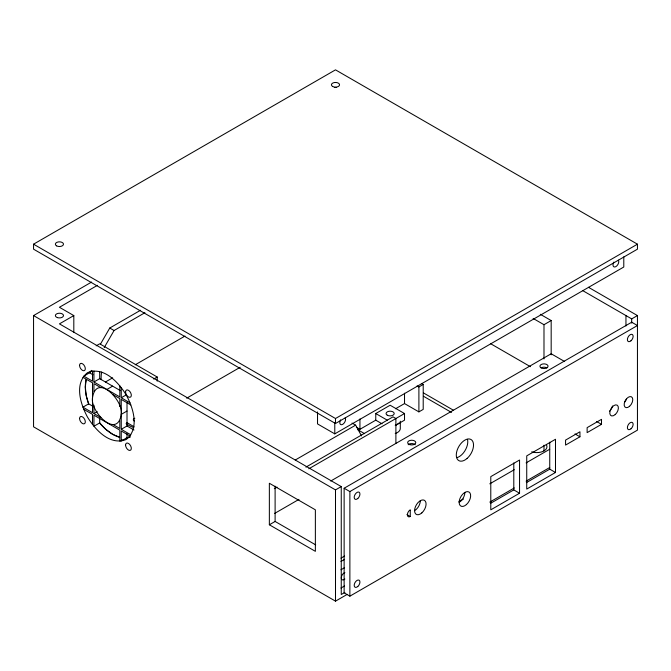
<?xml version="1.0" encoding="UTF-8"?>
<svg xmlns="http://www.w3.org/2000/svg" width="671" height="671" viewBox="0 0 671 671"><rect width="100%" height="100%" fill="white"/><g stroke="black" fill="none" stroke-linecap="round" stroke-linejoin="round"><path stroke-width="1.01" d="M121.258 414.368C117.308 439.681 89.948 411.491 92.506 397.76C96.456 372.447 123.816 400.637 121.258 414.368L127.012 411.046M100.44 344.164L109.759 328.027L140.549 310.254M104.231 347.553L114.07 330.518L144.928 312.703M92.506 371.08L92.506 381.162L83.774 376.121L89.528 372.799L91.801 370.686M33.55 244.185L335.5 69.851L637.45 244.185L637.45 249.167L335.5 423.493L33.55 249.167L33.55 244.185L335.5 418.511L637.45 244.185M347.284 594.338L335.5 601.149L33.55 426.815L33.55 315.58L91.583 282.072M97.463 285.318L59.434 307.276L73.81 315.58L73.81 332.179M73.81 315.58L59.434 323.875L341.254 486.584L341.254 594.506L344.886 592.409M96.179 345.833L99.694 343.804L157.207 377.01L157.207 381.162M93.94 370.929L93.94 381.992L99.694 378.67L120.394 390.623M105.414 382.009L112.653 377.832M135.257 364.772L184.995 336.062M106.882 389.457L112.636 386.135M93.026 406.366L88.673 403.85L82.927 407.171L92.506 412.707L92.506 382.822L82.927 377.287M93.94 405.234L93.94 413.537L97.228 411.633M121.258 387.679L121.258 397.76L126.19 394.917C133.269 407.909 139.887 428.551 126.198 439.522C109.851 445.888 95.299 429.834 87.566 417.219C80.503 404.21 73.869 383.577 87.566 372.606C103.913 366.232 118.465 382.294 126.198 394.909M153.693 379.04L157.207 377.01M99.694 417.907L99.694 422.931L93.94 426.253L93.94 415.198L119.824 430.136L119.824 441.199L122.29 439.773M130.837 404.949L121.258 399.421L121.258 429.306L127.012 425.984L133.974 430.01M186.689 398.171L240.184 367.289M129.973 436.813L127.012 437.727L121.258 441.048L121.258 430.967L129.989 436.007M317.526 411.952L317.526 423.913L334.779 433.869L623.787 267.016L623.787 256.867M417.102 385.934L418.897 386.966L423.208 384.483L423.208 409.385L418.897 411.877L404.521 403.573L395.529 408.765M295.29 459.996L355.63 425.154L361.535 435.907M356.351 427.234L359.941 429.306L375.76 420.172L375.76 413.537L390.136 405.234L404.521 413.537L404.521 420.172L395.529 425.364M533.135 318.44L543.988 324.705L551.176 320.562L551.176 354.8M305.934 467.133L393.013 416.85L395.89 418.511L395.89 443.422M274.338 488.689L277.056 487.121M308.811 468.794L404.521 413.537M274.489 513.508L298.989 499.367M330.736 481.032L551.176 353.768L564.655 361.543M269.356 524.772L315.37 551.336L315.37 509.826L269.356 483.263L269.356 524.772L275.11 521.451L315.705 544.894M33.55 315.58L335.5 489.905L341.254 486.584M582.503 290.493L631.696 318.893L637.45 315.58L637.45 430.136L349.876 596.167L344.131 592.845L344.131 488.245L631.696 322.214L637.45 325.536L349.876 491.566L344.131 488.245M340.943 558.155L344.575 556.058M340.943 561.476L344.575 559.379M340.943 569.78L344.575 567.683M458.939 501.656L463.476 499.031M489.796 483.833L514.305 469.692M526.106 462.873L549.708 449.251M579.937 436.779L565.561 445.083L565.561 440.101L579.937 431.797L579.937 436.779L575.005 433.936M601.501 424.324L587.125 432.627L587.125 427.645L601.501 419.341L601.501 424.324L596.578 421.48M340.943 588.039L344.575 585.942M489.796 502.101L514.305 487.951M526.106 481.141L549.708 467.511M490.426 503.401L513.793 489.905L519.547 493.227L519.547 460.021L490.786 476.628L490.786 509.834L519.547 493.227M526.374 482.642L549.742 469.155L555.496 472.476L555.496 439.27L526.735 455.869L526.735 489.075L555.496 472.476M588.484 287.305L637.45 315.58M540.323 314.288L551.176 320.562M490.618 343.703L530.417 366.685M421.396 383.435L423.208 384.483M423.46 392.921L453.311 410.157M423.46 396.242L451.499 412.439M375.76 413.537L387.444 420.281M375.76 420.172L382.051 423.804M352.032 423.074L355.63 425.154M357.425 429.515L364.613 433.667M109.759 328.027L114.07 330.518M406.978 514.573L410.266 516.469L410.266 509.826A4.068 2.349 -60 0 0 407.389 514.808A4.068 2.349 -60 0 0 410.266 516.469M89.528 372.799L93.017 374.812M93.94 381.992L119.824 396.93L119.824 385.867M121.258 397.76L129.989 402.801M100.868 387.653L93.94 383.644L93.94 391.654M112.887 394.59L119.824 398.591L119.824 406.592M126.827 422.562L134.024 426.714M93.94 413.537L100.868 417.538M112.887 424.475L119.824 428.475L119.824 420.474M121.258 429.306L130.837 434.833M83.774 409.327L92.506 414.368L92.506 424.441M99.694 422.931L105.565 429.13L112.636 434.288L119.706 437.291A38.633 22.302 60 0 1 99.593 422.931M88.673 403.85L86.24 395.672L85.309 386.966L86.24 379.341A38.633 22.302 60 0 0 88.622 403.942M631.696 318.893L631.696 323.087M625.951 315.58L625.951 326.005M549.742 442.172L549.742 469.155M543.988 324.705L543.988 358.951M543.988 445.2L543.988 450.887M513.793 462.931L513.793 489.905M418.897 386.966L418.897 411.877M404.521 393.198L404.521 403.573M400.302 421.212L400.302 428.475A10.166 5.871 0 0 1 395.219 433.558M359.941 418.93L359.941 429.306M349.876 491.566L349.876 596.167M335.5 418.511L335.5 423.493M335.5 489.905L335.5 601.149M334.779 422.713L334.779 433.869M275.11 486.173L275.11 521.451M127.012 402.08L127.012 425.984M127.012 433.692L127.012 437.727M99.694 371.625L99.694 378.67M334.452 87.507A4.068 2.349 0 0 1 336.548 87.507M345.179 417.907A4.068 2.349 -60 0 1 344.34 422.772A4.068 2.349 -60 0 1 340.482 424.407A4.068 2.349 -60 0 1 340.658 419.828M618.368 260.18A4.068 2.349 -60 0 1 617.53 265.045A4.068 2.349 -60 0 1 613.68 266.681A4.068 2.349 -60 0 1 613.848 262.101M408.186 444.739A4.068 2.349 0 0 1 415.232 444.739M541.111 367.876A4.068 2.349 0 0 0 547.913 366.827A4.068 2.349 0 0 0 542.94 363.95A4.068 2.349 0 0 0 541.111 367.876A4.068 2.349 0 0 1 546.865 367.876M546.622 445.217A10.166 5.871 0 0 1 542.99 451.398A10.166 5.871 0 0 1 531.717 451.826M398.943 423.107A10.166 5.871 0 0 1 395.219 425.263M344.869 579.023A4.068 2.349 -60 0 1 341.254 577.899A4.068 2.349 -60 0 1 344.869 572.606M420.331 500.7A8.136 4.697 -60 0 1 414.586 510.656M612.497 405.98A6.098 3.523 -60 0 1 609.453 411.264M626.446 399.136A6.098 3.523 -60 0 1 624.869 401.87M467.486 439.346A12.204 7.046 -60 0 1 456.926 457.647M464.911 492.397A8.136 4.697 -60 0 1 459.157 502.361M134.2 421.002A3.053 1.761 0 0 1 134.829 418.234M130.199 437.047A38.633 22.302 60 0 1 126.291 437.945M89.587 372.497A38.633 22.302 60 0 1 91.709 370.375M133.789 427.628A38.633 22.302 60 0 1 126.073 423.669M101.178 379.685A38.633 22.302 60 0 1 101.657 371.977M56.557 245.846A4.068 2.349 0 0 0 63.359 244.789A4.068 2.349 0 0 0 58.377 241.912A4.068 2.349 0 0 0 56.557 245.846M332.623 86.458A4.068 2.349 0 0 0 339.425 85.402A4.068 2.349 0 0 0 334.452 82.525A4.068 2.349 0 0 0 332.623 86.458M57.396 317.609A4.068 2.349 0 0 0 63.502 315.58A4.068 2.349 0 0 0 57.396 313.542A4.068 2.349 0 0 0 57.396 317.609M79.564 418.511A4.068 2.349 60 0 0 83.875 423.879A4.068 2.349 60 0 0 83.875 418.125A4.068 2.349 60 0 0 79.564 418.511M125.569 445.083A4.068 2.349 60 0 0 129.889 450.442A4.068 2.349 60 0 0 129.889 444.697A4.068 2.349 60 0 0 125.569 445.083M125.569 391.948A4.068 2.349 60 0 0 129.889 397.316A4.068 2.349 60 0 0 129.889 391.562A4.068 2.349 60 0 0 125.569 391.948M79.564 365.385A4.068 2.349 60 0 0 83.875 370.753A4.068 2.349 60 0 0 83.875 364.999A4.068 2.349 60 0 0 79.564 365.385M357.811 498.494A4.068 2.349 -60 0 0 359.102 492.195A4.068 2.349 -60 0 0 354.288 496.465A4.068 2.349 -60 0 0 357.811 498.494M357.811 586.488A4.068 2.349 -60 0 0 359.102 580.189A4.068 2.349 -60 0 0 354.288 584.458A4.068 2.349 -60 0 0 357.811 586.488M631.008 428.761A4.068 2.349 -60 0 0 632.292 422.462A4.068 2.349 -60 0 0 627.486 426.731A4.068 2.349 -60 0 0 631.008 428.761M631.008 340.767A4.068 2.349 -60 0 0 632.292 334.468A4.068 2.349 -60 0 0 627.486 338.738A4.068 2.349 -60 0 0 631.008 340.767M421.824 512.896A8.136 4.697 -60 0 0 424.399 500.298A8.136 4.697 -60 0 0 414.779 508.828A8.136 4.697 -60 0 0 421.824 512.896M615.198 414.586A6.098 3.523 -60 0 0 617.135 405.141A6.098 3.523 -60 0 0 609.922 411.541A6.098 3.523 -60 0 0 615.198 414.586M629.583 406.282A6.098 3.523 -60 0 0 631.512 396.838A6.098 3.523 -60 0 0 624.298 403.237A6.098 3.523 -60 0 0 629.583 406.282M467.142 458.394A12.204 7.046 -60 0 0 471.008 439.497A12.204 7.046 -60 0 0 456.574 452.296A12.204 7.046 -60 0 0 467.142 458.394M466.395 504.592A8.136 4.697 -60 0 0 468.97 491.994A8.136 4.697 -60 0 0 459.35 500.524A8.136 4.697 -60 0 0 466.395 504.592M387.259 415.198A4.068 2.349 0 0 0 394.07 414.141A4.068 2.349 0 0 0 389.088 411.264A4.068 2.349 0 0 0 387.259 415.198M409.671 444.621A4.068 2.349 0 0 0 415.777 442.592A4.068 2.349 0 0 0 409.671 440.553A4.068 2.349 0 0 0 409.671 444.621"/></g></svg>
